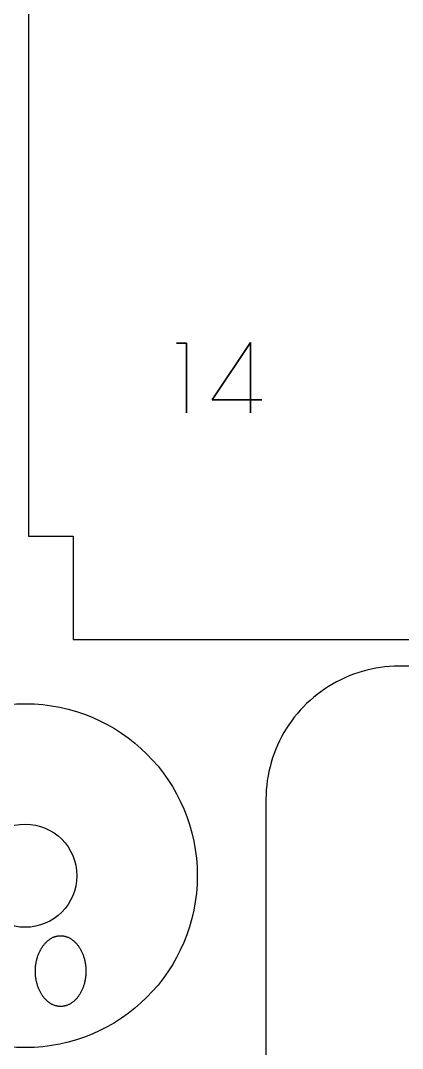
# Model space of a CAD drawing. Extents: x -24 to 6, y -20.7 to -0.7.
# Drawn here: x -20.347 to -19.237, y -13.405 to -10.415 of the extents above; entities that cross this region are included whole.
import ezdxf

# ---------------------------------------------------------------- set-up
doc = ezdxf.new("R2010")
doc.units = 0
doc.layers.add('LAYER_1', color=7, linetype='CONTINUOUS')

msp = doc.modelspace()

# ---------------------------------------------------------------- linework, layer by layer
at = {"layer": 'LAYER_1', "color": 250}
for p, q in [((-20.3248, -9.9954), (-20.3248, -11.9154)), ((-19.8651, -11.3532), (-19.8942, -11.3532)), ((-19.8942, -11.3532), (-19.8942, -11.3532)), ((-19.8942, -11.3532), (-19.8942, -11.3532)), ((-19.8942, -11.3532), (-19.8651, -11.3532)), ((-19.8651, -11.3532), (-19.8651, -11.5564)), ((-19.8651, -11.5564), (-19.8651, -11.3532)), ((-19.6791, -11.3518), (-19.7903, -11.5181)), ((-19.7903, -11.5181), (-19.6791, -11.3518)), ((-19.6791, -11.3518), (-19.6791, -11.5564)), ((-19.6791, -11.5564), (-19.6791, -11.3518)), ((-19.7903, -11.5181), (-19.6461, -11.5181)), ((-19.6461, -11.5181), (-19.7903, -11.5181)), ((-19.6461, -11.5181), (-19.6461, -11.5181)), ((-19.6461, -11.5181), (-19.6461, -11.5181)), ((-19.8651, -11.5564), (-19.8651, -11.5564)), ((-19.8651, -11.5564), (-19.8651, -11.5564)), ((-19.6791, -11.5564), (-19.6791, -11.5564)), ((-19.6791, -11.5564), (-19.6791, -11.5564)), ((-20.3248, -11.9154), (-20.1948, -11.9154)), ((-20.1948, -11.9154), (-20.1948, -12.2154)), ((-20.1948, -12.2154), (-18.6948, -12.2154)), ((-19.3797, -12.3168), (-19.3923, -12.3217)), ((-19.367, -12.3124), (-19.3797, -12.3168)), ((-19.3541, -12.3085), (-19.367, -12.3124)), ((-19.3411, -12.305), (-19.3541, -12.3085)), ((-19.328, -12.3019), (-19.3411, -12.305)), ((-19.3148, -12.2993), (-19.328, -12.3019)), ((-19.3015, -12.2972), (-19.3148, -12.2993)), ((-19.2881, -12.2955), (-19.3015, -12.2972)), ((-19.2747, -12.2943), (-19.2881, -12.2955)), ((-19.2612, -12.2935), (-19.2747, -12.2943)), ((-19.2478, -12.2933), (-19.2612, -12.2935)), ((-16.8276, -12.2933), (-19.2478, -12.2933)), ((-19.4407, -12.3454), (-19.4522, -12.3523)), ((-19.4289, -12.3388), (-19.4407, -12.3454)), ((-19.4169, -12.3327), (-19.4289, -12.3388)), ((-19.4047, -12.327), (-19.4169, -12.3327)), ((-19.3923, -12.3217), (-19.4047, -12.327)), ((-19.4853, -12.3755), (-19.4958, -12.384)), ((-19.4745, -12.3674), (-19.4853, -12.3755)), ((-19.4635, -12.3597), (-19.4745, -12.3674)), ((-19.4522, -12.3523), (-19.4635, -12.3597)), ((-19.5158, -12.402), (-19.5253, -12.4115)), ((-19.5059, -12.3928), (-19.5158, -12.402)), ((-19.4958, -12.384), (-19.5059, -12.3928)), ((-19.5433, -12.4316), (-19.5518, -12.442)), ((-19.5345, -12.4214), (-19.5433, -12.4316)), ((-19.5253, -12.4115), (-19.5345, -12.4214)), ((-19.5677, -12.4638), (-19.575, -12.4751)), ((-19.5599, -12.4528), (-19.5677, -12.4638)), ((-19.5518, -12.442), (-19.5599, -12.4528)), ((-19.582, -12.4866), (-19.5885, -12.4984)), ((-19.575, -12.4751), (-19.582, -12.4866)), ((-19.6003, -12.5226), (-19.6056, -12.535)), ((-19.5946, -12.5104), (-19.6003, -12.5226)), ((-19.5885, -12.4984), (-19.5946, -12.5104)), ((-19.6105, -12.5476), (-19.6149, -12.5603)), ((-19.6056, -12.535), (-19.6105, -12.5476)), ((-19.6223, -12.5862), (-19.6254, -12.5993)), ((-19.6188, -12.5732), (-19.6223, -12.5862)), ((-19.6149, -12.5603), (-19.6188, -12.5732)), ((-19.628, -12.6125), (-19.6301, -12.6258)), ((-19.6254, -12.5993), (-19.628, -12.6125)), ((-19.6318, -12.6392), (-19.633, -12.6526)), ((-19.6301, -12.6258), (-19.6318, -12.6392)), ((-19.6338, -12.6661), (-19.634, -12.6795)), ((-19.633, -12.6526), (-19.6338, -12.6661)), ((-19.634, -12.6795), (-19.634, -14.357)), ((-20.2733, -13.0966), (-20.2719, -13.0951)), ((-20.2719, -13.0951), (-20.2704, -13.0938)), ((-20.2704, -13.0938), (-20.2689, -13.0925)), ((-20.2689, -13.0925), (-20.2674, -13.0912)), ((-20.2674, -13.0912), (-20.2659, -13.09)), ((-20.2659, -13.09), (-20.2643, -13.0888)), ((-20.2643, -13.0888), (-20.2627, -13.0877)), ((-20.2627, -13.0877), (-20.2611, -13.0866)), ((-20.2611, -13.0866), (-20.2594, -13.0855)), ((-20.2594, -13.0855), (-20.2578, -13.0845)), ((-20.2578, -13.0845), (-20.2561, -13.0836)), ((-20.2561, -13.0836), (-20.2544, -13.0827)), ((-20.2544, -13.0827), (-20.2527, -13.0819)), ((-20.2527, -13.0819), (-20.2509, -13.0812)), ((-20.2509, -13.0812), (-20.2501, -13.0809)), ((-20.2501, -13.0809), (-20.2492, -13.0805)), ((-20.2492, -13.0805), (-20.2483, -13.0802)), ((-20.2483, -13.0802), (-20.2474, -13.0799)), ((-20.2474, -13.0799), (-20.2466, -13.0796)), ((-20.2466, -13.0796), (-20.2457, -13.0794)), ((-20.2457, -13.0794), (-20.2448, -13.0791)), ((-20.2448, -13.0791), (-20.2439, -13.0789)), ((-20.2439, -13.0789), (-20.243, -13.0787)), ((-20.243, -13.0787), (-20.2421, -13.0785)), ((-20.2421, -13.0785), (-20.2412, -13.0783)), ((-20.2412, -13.0783), (-20.2403, -13.0781)), ((-20.2403, -13.0781), (-20.2393, -13.078)), ((-20.2393, -13.078), (-20.2384, -13.0778)), ((-20.2384, -13.0778), (-20.2375, -13.0777)), ((-20.2375, -13.0777), (-20.2366, -13.0776)), ((-20.2366, -13.0776), (-20.2347, -13.0775)), ((-20.2347, -13.0775), (-20.2328, -13.0774)), ((-20.2328, -13.0774), (-20.2309, -13.0773)), ((-20.2309, -13.0773), (-20.229, -13.0774)), ((-20.229, -13.0774), (-20.2271, -13.0775)), ((-20.2271, -13.0775), (-20.2253, -13.0776)), ((-20.2253, -13.0776), (-20.2243, -13.0777)), ((-20.2243, -13.0777), (-20.2234, -13.0778)), ((-20.2234, -13.0778), (-20.2225, -13.078)), ((-20.2225, -13.078), (-20.2216, -13.0781)), ((-20.2216, -13.0781), (-20.2207, -13.0783)), ((-20.2207, -13.0783), (-20.2198, -13.0785)), ((-20.2198, -13.0785), (-20.2189, -13.0787)), ((-20.2189, -13.0787), (-20.218, -13.0789)), ((-20.218, -13.0789), (-20.2171, -13.0791)), ((-20.2171, -13.0791), (-20.2162, -13.0794)), ((-20.2162, -13.0794), (-20.2153, -13.0796)), ((-20.2153, -13.0796), (-20.2144, -13.0799)), ((-20.2144, -13.0799), (-20.2135, -13.0802)), ((-20.2135, -13.0802), (-20.2126, -13.0805)), ((-20.2126, -13.0805), (-20.2109, -13.0812)), ((-20.2109, -13.0812), (-20.2092, -13.0819)), ((-20.2092, -13.0819), (-20.2075, -13.0827)), ((-20.2075, -13.0827), (-20.2058, -13.0836)), ((-20.2058, -13.0836), (-20.2041, -13.0845)), ((-20.2041, -13.0845), (-20.2024, -13.0855)), ((-20.2024, -13.0855), (-20.2008, -13.0866)), ((-20.2008, -13.0866), (-20.1991, -13.0877)), ((-20.1991, -13.0877), (-20.1976, -13.0888)), ((-20.1976, -13.0888), (-20.196, -13.09)), ((-20.196, -13.09), (-20.1944, -13.0912)), ((-20.1944, -13.0912), (-20.1929, -13.0925)), ((-20.1929, -13.0925), (-20.1914, -13.0938)), ((-20.1914, -13.0938), (-20.19, -13.0951)), ((-20.19, -13.0951), (-20.1885, -13.0966)), ((-20.2936, -13.127), (-20.2926, -13.1249)), ((-20.2926, -13.1249), (-20.2917, -13.1228)), ((-20.2917, -13.1228), (-20.2907, -13.1208)), ((-20.2907, -13.1208), (-20.2896, -13.1188)), ((-20.2896, -13.1188), (-20.2886, -13.1169)), ((-20.2886, -13.1169), (-20.2875, -13.115)), ((-20.2875, -13.115), (-20.2863, -13.1131)), ((-20.2863, -13.1131), (-20.2851, -13.1112)), ((-20.2851, -13.1112), (-20.2839, -13.1094)), ((-20.2839, -13.1094), (-20.2827, -13.1077)), ((-20.2827, -13.1077), (-20.2814, -13.1059)), ((-20.2814, -13.1059), (-20.2802, -13.1043)), ((-20.2802, -13.1043), (-20.2788, -13.1026)), ((-20.2788, -13.1026), (-20.2775, -13.101)), ((-20.2775, -13.101), (-20.2761, -13.0995)), ((-20.2761, -13.0995), (-20.2747, -13.098)), ((-20.2747, -13.098), (-20.2733, -13.0966)), ((-20.1885, -13.0966), (-20.1871, -13.098)), ((-20.1871, -13.098), (-20.1857, -13.0995)), ((-20.1857, -13.0995), (-20.1843, -13.101)), ((-20.1843, -13.101), (-20.183, -13.1026)), ((-20.183, -13.1026), (-20.1817, -13.1043)), ((-20.1817, -13.1043), (-20.1804, -13.1059)), ((-20.1804, -13.1059), (-20.1791, -13.1077)), ((-20.1791, -13.1077), (-20.1779, -13.1094)), ((-20.1779, -13.1094), (-20.1767, -13.1112)), ((-20.1767, -13.1112), (-20.1755, -13.1131)), ((-20.1755, -13.1131), (-20.1744, -13.115)), ((-20.1744, -13.115), (-20.1733, -13.1169)), ((-20.1733, -13.1169), (-20.1722, -13.1188)), ((-20.1722, -13.1188), (-20.1712, -13.1208)), ((-20.1712, -13.1208), (-20.1702, -13.1228)), ((-20.1702, -13.1228), (-20.1692, -13.1249)), ((-20.1692, -13.1249), (-20.1683, -13.127)), ((-20.3025, -13.1573), (-20.302, -13.1548)), ((-20.302, -13.1548), (-20.3016, -13.1524)), ((-20.3016, -13.1524), (-20.301, -13.1499)), ((-20.301, -13.1499), (-20.3005, -13.1475)), ((-20.3005, -13.1475), (-20.2999, -13.1451)), ((-20.2999, -13.1451), (-20.2992, -13.1428)), ((-20.2992, -13.1428), (-20.2985, -13.1404)), ((-20.2985, -13.1404), (-20.2978, -13.1381)), ((-20.2978, -13.1381), (-20.297, -13.1358)), ((-20.297, -13.1358), (-20.2962, -13.1335)), ((-20.2962, -13.1335), (-20.2954, -13.1313)), ((-20.2954, -13.1313), (-20.2945, -13.1291)), ((-20.2945, -13.1291), (-20.2936, -13.127)), ((-20.1683, -13.127), (-20.1674, -13.1291)), ((-20.1674, -13.1291), (-20.1665, -13.1313)), ((-20.1665, -13.1313), (-20.1656, -13.1335)), ((-20.1656, -13.1335), (-20.1648, -13.1358)), ((-20.1648, -13.1358), (-20.1641, -13.1381)), ((-20.1641, -13.1381), (-20.1633, -13.1404)), ((-20.1633, -13.1404), (-20.1626, -13.1428)), ((-20.1626, -13.1428), (-20.162, -13.1451)), ((-20.162, -13.1451), (-20.1614, -13.1475)), ((-20.1614, -13.1475), (-20.1608, -13.1499)), ((-20.1608, -13.1499), (-20.1603, -13.1524)), ((-20.1603, -13.1524), (-20.1598, -13.1548)), ((-20.1598, -13.1548), (-20.1594, -13.1573)), ((-20.3043, -13.1803), (-20.3042, -13.1751)), ((-20.3042, -13.1856), (-20.3043, -13.1803)), ((-20.3042, -13.1751), (-20.3041, -13.1725)), ((-20.3041, -13.1725), (-20.3039, -13.1699)), ((-20.3039, -13.1699), (-20.3037, -13.1673)), ((-20.3037, -13.1673), (-20.3035, -13.1648)), ((-20.3035, -13.1648), (-20.3032, -13.1623)), ((-20.3032, -13.1623), (-20.3029, -13.1598)), ((-20.3029, -13.1598), (-20.3025, -13.1573)), ((-20.1594, -13.1573), (-20.159, -13.1598)), ((-20.159, -13.1598), (-20.1586, -13.1623)), ((-20.1586, -13.1623), (-20.1584, -13.1648)), ((-20.1584, -13.1648), (-20.1581, -13.1673)), ((-20.1581, -13.1673), (-20.1579, -13.1699)), ((-20.1579, -13.1699), (-20.1577, -13.1725)), ((-20.1577, -13.1725), (-20.1576, -13.1751)), ((-20.1576, -13.1751), (-20.1575, -13.1803)), ((-20.1575, -13.1803), (-20.1576, -13.1856)), ((-20.3041, -13.1882), (-20.3042, -13.1856)), ((-20.3039, -13.1908), (-20.3041, -13.1882)), ((-20.3037, -13.1933), (-20.3039, -13.1908)), ((-20.3035, -13.1959), (-20.3037, -13.1933)), ((-20.3032, -13.1984), (-20.3035, -13.1959)), ((-20.3029, -13.2009), (-20.3032, -13.1984)), ((-20.3025, -13.2034), (-20.3029, -13.2009)), ((-20.302, -13.2059), (-20.3025, -13.2034)), ((-20.3016, -13.2083), (-20.302, -13.2059)), ((-20.301, -13.2107), (-20.3016, -13.2083)), ((-20.3005, -13.2132), (-20.301, -13.2107)), ((-20.2999, -13.2155), (-20.3005, -13.2132)), ((-20.1614, -13.2132), (-20.162, -13.2155)), ((-20.1608, -13.2107), (-20.1614, -13.2132)), ((-20.1603, -13.2083), (-20.1608, -13.2107)), ((-20.1598, -13.2059), (-20.1603, -13.2083)), ((-20.1594, -13.2034), (-20.1598, -13.2059)), ((-20.159, -13.2009), (-20.1594, -13.2034)), ((-20.1586, -13.1984), (-20.159, -13.2009)), ((-20.1584, -13.1959), (-20.1586, -13.1984)), ((-20.1581, -13.1933), (-20.1584, -13.1959)), ((-20.1579, -13.1908), (-20.1581, -13.1933)), ((-20.1577, -13.1882), (-20.1579, -13.1908)), ((-20.1576, -13.1856), (-20.1577, -13.1882)), ((-20.2992, -13.2179), (-20.2999, -13.2155)), ((-20.2985, -13.2203), (-20.2992, -13.2179)), ((-20.2978, -13.2226), (-20.2985, -13.2203)), ((-20.297, -13.2249), (-20.2978, -13.2226)), ((-20.2962, -13.2271), (-20.297, -13.2249)), ((-20.2954, -13.2294), (-20.2962, -13.2271)), ((-20.2945, -13.2315), (-20.2954, -13.2294)), ((-20.2936, -13.2337), (-20.2945, -13.2315)), ((-20.2926, -13.2358), (-20.2936, -13.2337)), ((-20.2917, -13.2378), (-20.2926, -13.2358)), ((-20.2907, -13.2399), (-20.2917, -13.2378)), ((-20.2896, -13.2419), (-20.2907, -13.2399)), ((-20.2886, -13.2438), (-20.2896, -13.2419)), ((-20.2875, -13.2457), (-20.2886, -13.2438)), ((-20.1733, -13.2438), (-20.1744, -13.2457)), ((-20.1722, -13.2419), (-20.1733, -13.2438)), ((-20.1712, -13.2399), (-20.1722, -13.2419)), ((-20.1702, -13.2378), (-20.1712, -13.2399)), ((-20.1692, -13.2358), (-20.1702, -13.2378)), ((-20.1683, -13.2337), (-20.1692, -13.2358)), ((-20.1674, -13.2315), (-20.1683, -13.2337)), ((-20.1665, -13.2294), (-20.1674, -13.2315)), ((-20.1656, -13.2271), (-20.1665, -13.2294)), ((-20.1648, -13.2249), (-20.1656, -13.2271)), ((-20.1641, -13.2226), (-20.1648, -13.2249)), ((-20.1633, -13.2203), (-20.1641, -13.2226)), ((-20.1626, -13.2179), (-20.1633, -13.2203)), ((-20.162, -13.2155), (-20.1626, -13.2179)), ((-20.2863, -13.2476), (-20.2875, -13.2457)), ((-20.2851, -13.2494), (-20.2863, -13.2476)), ((-20.2839, -13.2512), (-20.2851, -13.2494)), ((-20.2827, -13.253), (-20.2839, -13.2512)), ((-20.2814, -13.2547), (-20.2827, -13.253)), ((-20.2802, -13.2564), (-20.2814, -13.2547)), ((-20.2788, -13.258), (-20.2802, -13.2564)), ((-20.2775, -13.2596), (-20.2788, -13.258)), ((-20.2761, -13.2612), (-20.2775, -13.2596)), ((-20.2747, -13.2627), (-20.2761, -13.2612)), ((-20.2733, -13.2641), (-20.2747, -13.2627)), ((-20.2719, -13.2655), (-20.2733, -13.2641)), ((-20.2704, -13.2669), (-20.2719, -13.2655)), ((-20.2689, -13.2682), (-20.2704, -13.2669)), ((-20.2674, -13.2694), (-20.2689, -13.2682)), ((-20.2659, -13.2706), (-20.2674, -13.2694)), ((-20.2643, -13.2718), (-20.2659, -13.2706)), ((-20.2627, -13.2729), (-20.2643, -13.2718)), ((-20.2611, -13.274), (-20.2627, -13.2729)), ((-20.2594, -13.275), (-20.2611, -13.274)), ((-20.2578, -13.276), (-20.2594, -13.275)), ((-20.2024, -13.275), (-20.2041, -13.276)), ((-20.2008, -13.274), (-20.2024, -13.275)), ((-20.1991, -13.2729), (-20.2008, -13.274)), ((-20.1976, -13.2718), (-20.1991, -13.2729)), ((-20.196, -13.2706), (-20.1976, -13.2718)), ((-20.1944, -13.2694), (-20.196, -13.2706)), ((-20.1929, -13.2682), (-20.1944, -13.2694)), ((-20.1914, -13.2669), (-20.1929, -13.2682)), ((-20.19, -13.2655), (-20.1914, -13.2669)), ((-20.1885, -13.2641), (-20.19, -13.2655)), ((-20.1871, -13.2627), (-20.1885, -13.2641)), ((-20.1857, -13.2612), (-20.1871, -13.2627)), ((-20.1843, -13.2596), (-20.1857, -13.2612)), ((-20.183, -13.258), (-20.1843, -13.2596)), ((-20.1817, -13.2564), (-20.183, -13.258)), ((-20.1804, -13.2547), (-20.1817, -13.2564)), ((-20.1791, -13.253), (-20.1804, -13.2547)), ((-20.1779, -13.2512), (-20.1791, -13.253)), ((-20.1767, -13.2494), (-20.1779, -13.2512)), ((-20.1755, -13.2476), (-20.1767, -13.2494)), ((-20.1744, -13.2457), (-20.1755, -13.2476)), ((-20.2561, -13.2769), (-20.2578, -13.276)), ((-20.2544, -13.2778), (-20.2561, -13.2769)), ((-20.2527, -13.2785), (-20.2544, -13.2778)), ((-20.2509, -13.2793), (-20.2527, -13.2785)), ((-20.2492, -13.2799), (-20.2509, -13.2793)), ((-20.2474, -13.2805), (-20.2492, -13.2799)), ((-20.2457, -13.2811), (-20.2474, -13.2805)), ((-20.2448, -13.2813), (-20.2457, -13.2811)), ((-20.2439, -13.2815), (-20.2448, -13.2813)), ((-20.243, -13.2817), (-20.2439, -13.2815)), ((-20.2421, -13.2819), (-20.243, -13.2817)), ((-20.2403, -13.2823), (-20.2421, -13.2819)), ((-20.2384, -13.2826), (-20.2403, -13.2823)), ((-20.2366, -13.2828), (-20.2384, -13.2826)), ((-20.2347, -13.2829), (-20.2366, -13.2828)), ((-20.2328, -13.283), (-20.2347, -13.2829)), ((-20.2309, -13.2831), (-20.2328, -13.283)), ((-20.229, -13.283), (-20.2309, -13.2831)), ((-20.2271, -13.2829), (-20.229, -13.283)), ((-20.2253, -13.2828), (-20.2271, -13.2829)), ((-20.2234, -13.2826), (-20.2253, -13.2828)), ((-20.2216, -13.2823), (-20.2234, -13.2826)), ((-20.2198, -13.2819), (-20.2216, -13.2823)), ((-20.2189, -13.2817), (-20.2198, -13.2819)), ((-20.218, -13.2815), (-20.2189, -13.2817)), ((-20.2171, -13.2813), (-20.218, -13.2815)), ((-20.2162, -13.2811), (-20.2171, -13.2813)), ((-20.2144, -13.2805), (-20.2162, -13.2811)), ((-20.2126, -13.2799), (-20.2144, -13.2805)), ((-20.2109, -13.2793), (-20.2126, -13.2799)), ((-20.2092, -13.2785), (-20.2109, -13.2793)), ((-20.2075, -13.2778), (-20.2092, -13.2785)), ((-20.2058, -13.2769), (-20.2075, -13.2778)), ((-20.2041, -13.276), (-20.2058, -13.2769))]:
    msp.add_line(p, q, dxfattribs=at)
for centre, radius in [((-20.3337, -12.9026), 0.5), ((-20.3338, -12.9027), 0.15)]:
    msp.add_circle(centre, radius, dxfattribs=at)

doc.saveas('drawing.dxf')
